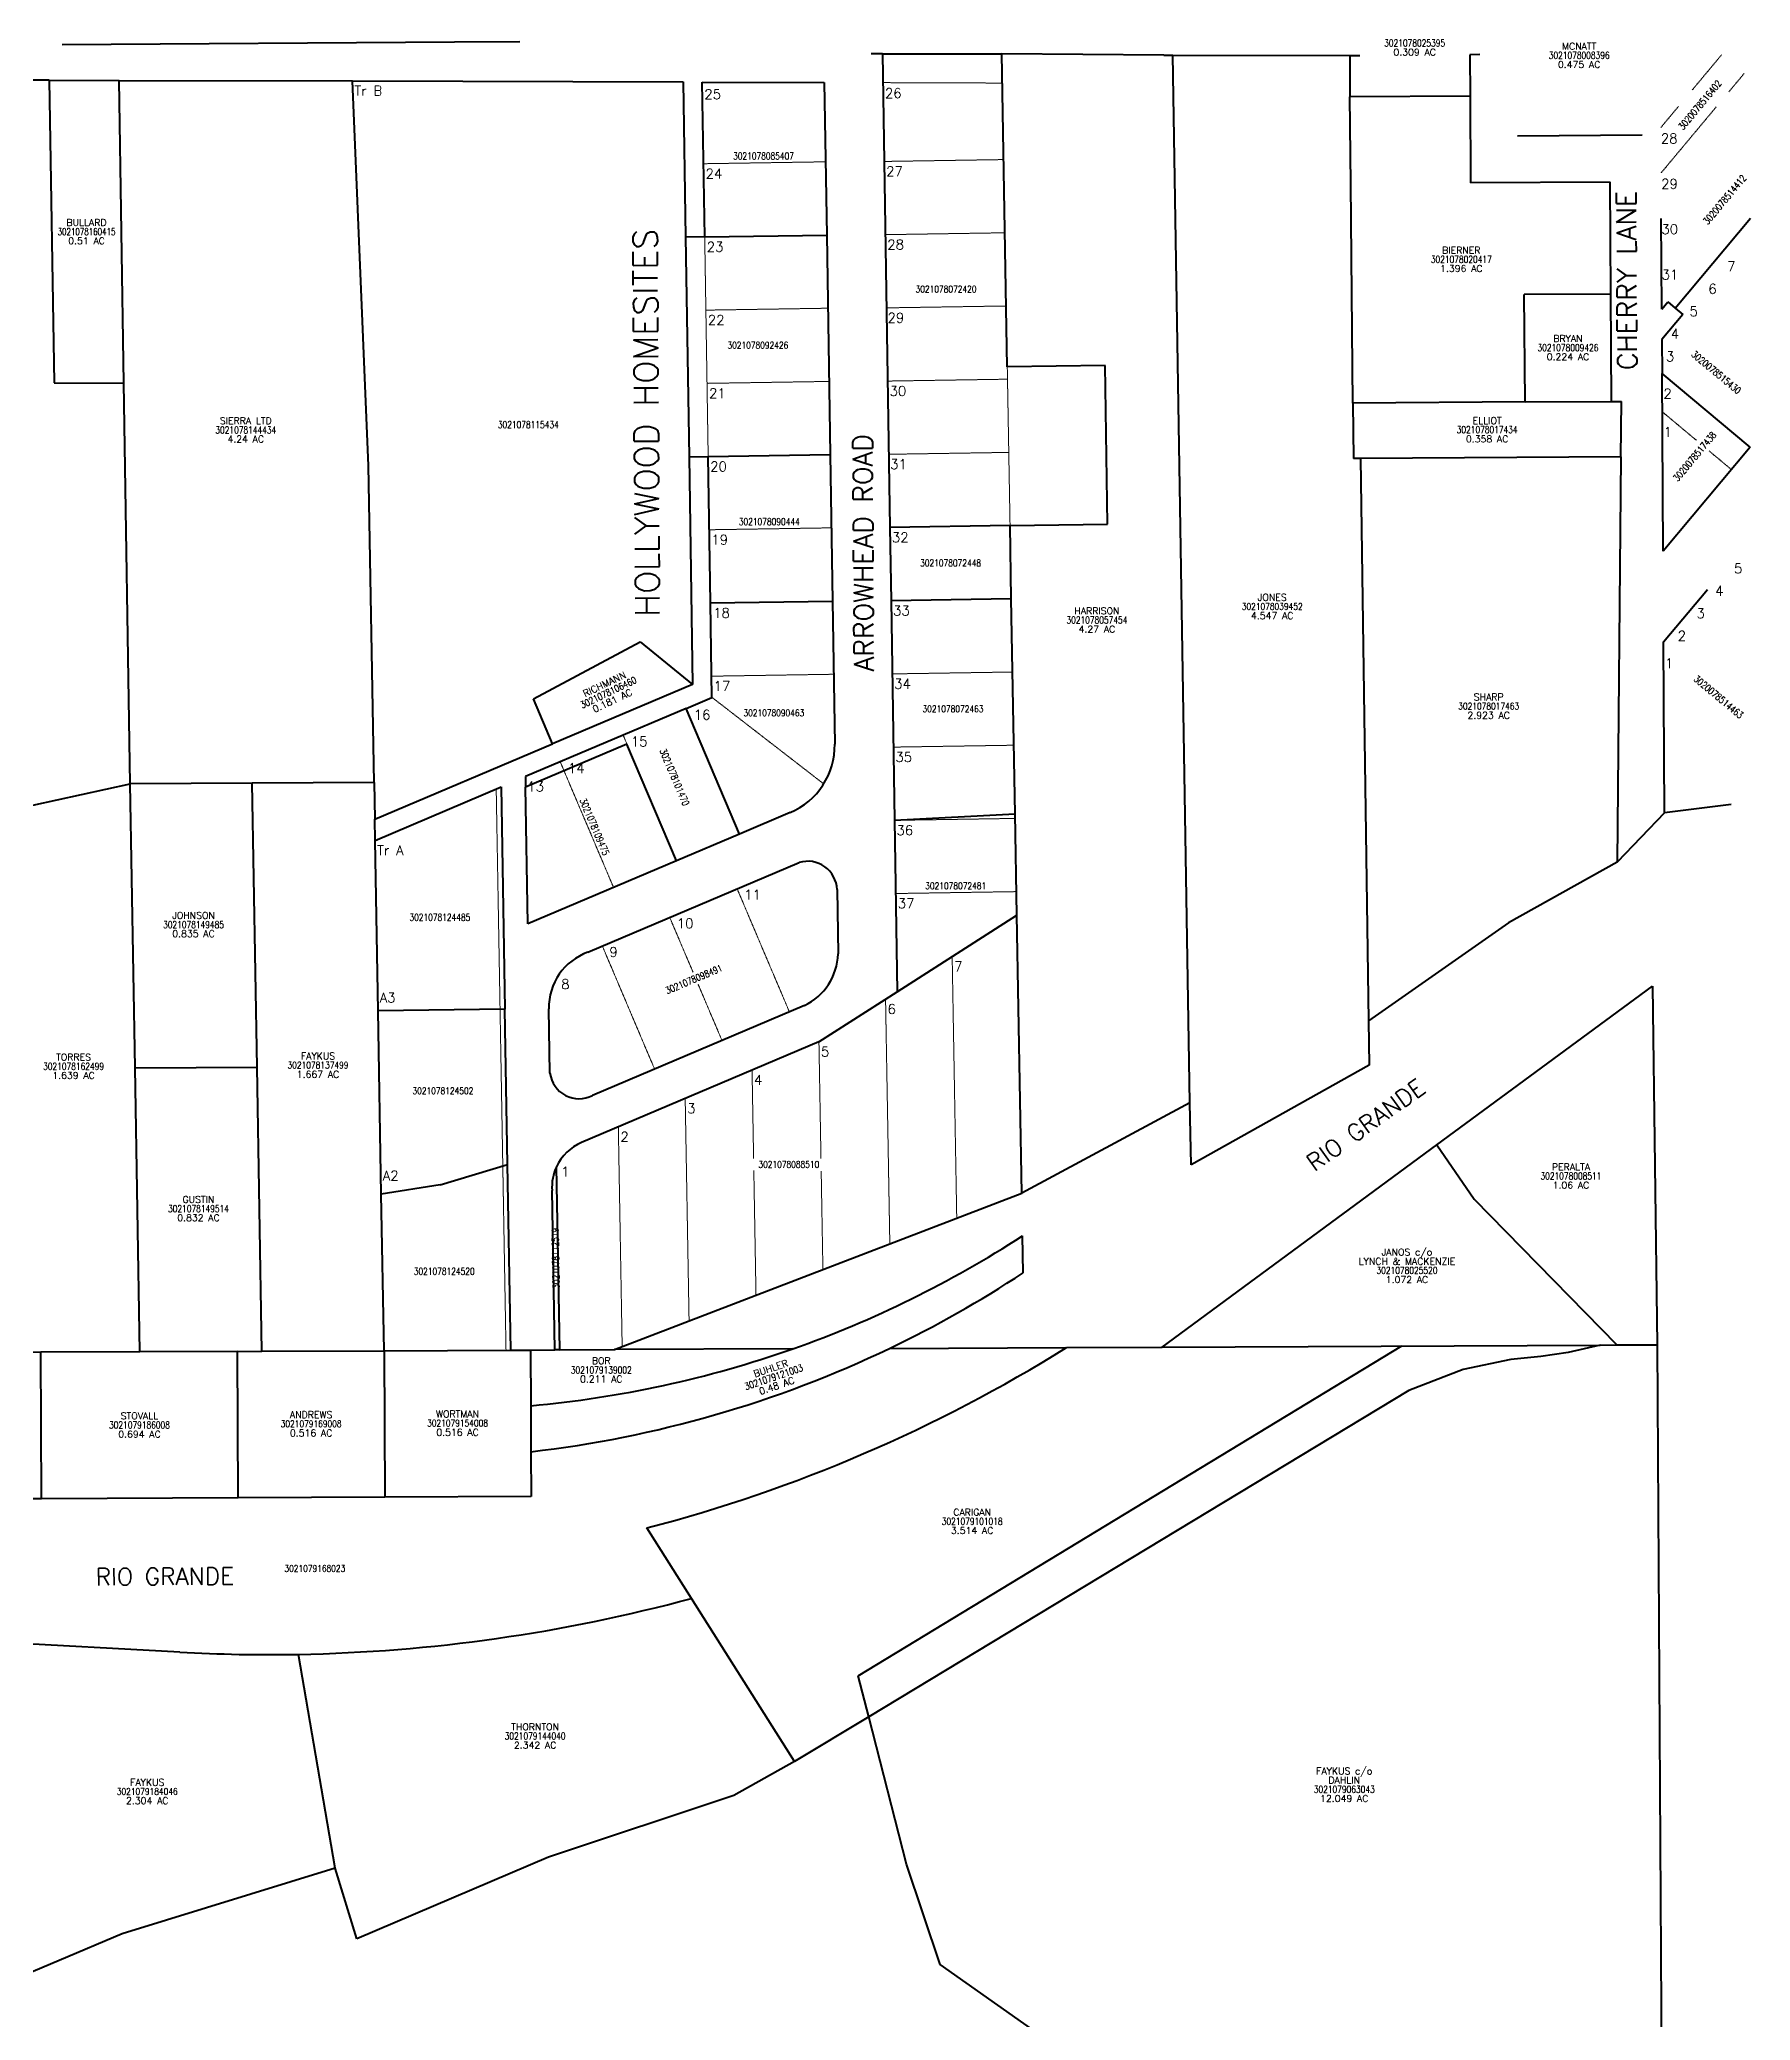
# Model space of a CAD drawing. Header units: feet. Extents: x 6175 to 40508, y 6759 to 18493.
# Drawn here: x 38756 to 40508, y 16464 to 18493 of the extents above; entities that cross this region are included whole.
import ezdxf
from ezdxf.enums import TextEntityAlignment as Align

# ---------------------------------------------------------------- set-up
doc = ezdxf.new("R2010")
doc.units = ezdxf.units.FT
doc.header["$MEASUREMENT"] = 0
doc.linetypes.add('DASHED', pattern=[0.75, 0.5, -0.25])
doc.linetypes.add('DASHED2', pattern=[0.375, 0.25, -0.125])
for name, color, linetype, lineweight in [('ACREAGE', 1, 'Continuous', 9), ('DOUBLEASSESSED', 220, 'Continuous', 40), ('Lot_Line', 153, 'DASHED', 13), ('Lot_Text', 170, 'Continuous', 20), ('Owner_Name', 1, 'Continuous', 9), ('STREET_NAME', 5, 'Continuous', 25), ('SUBDIVISION_NAME', 8, 'DASHED2', 30), ('UCLID_parcel', 3, 'Continuous', 40), ('UPC', 142, 'Continuous', 9)]:
    doc.layers.add(name, color=color, linetype=linetype, lineweight=lineweight)
doc.styles.add('ROMANS', font='romans.shx')

# ---------------------------------------------------------------- blocks, each defined once
blk = doc.blocks.new('PARCEL_ID')
at = {"layer": 'UPC', "style": 'ROMANS', "width": 0.8}
blk.add_attdef('UPC', text='', height=7, dxfattribs=at).set_placement((0, 0), align=Align.MIDDLE_CENTER)
blk = doc.blocks.new('OWNER')
at = {"layer": 'Owner_Name', "style": 'ROMANS'}
blk.add_attdef('OWNER', text='', height=7, dxfattribs=at).set_placement((0, 0), align=Align.MIDDLE_CENTER)
blk = doc.blocks.new('ACREAGE')
at = {"layer": 'ACREAGE', "style": 'ROMANS'}
blk.add_attdef('ACREAGE', text='', height=7, dxfattribs=at).set_placement((0, 0), align=Align.MIDDLE_CENTER)

msp = doc.modelspace()

# ---------------------------------------------------------------- linework, layer by layer
at = {"layer": 'DOUBLEASSESSED'}
for p, q in [((39594.256, 16816.557), (40151.221, 17154.517)), ((39604.986, 16774.721), (39594.256, 16816.557))]:
    msp.add_line(p, q, dxfattribs=at)
at = {"layer": 'Lot_Line'}
for p, q in [((40448.605, 18441.124), (40478.949, 18477.436)), ((39619.453, 18448.599), (39741.805, 18448.172)), ((40486.157, 18439.276), (40501.969, 18458.199)), ((40416.35, 18402.524), (40434.467, 18424.205)), ((40416.605, 18356.044), (40473.206, 18423.778)), ((39435.735, 18365.538), (39560.719, 18367.501)), ((39743.173, 18369.79), (39620.721, 18367.867)), ((39440.447, 18065.575), (39436.913, 18290.547)), ((39744.482, 18294.802), (39621.899, 18292.876)), ((39438.091, 18215.556), (39563.075, 18217.519)), ((39745.791, 18219.813), (39623.077, 18217.886)), ((39439.269, 18140.565), (39564.254, 18142.529)), ((39747.1, 18144.825), (39624.255, 18142.895)), ((39749.718, 17994.848), (39746.88, 18157.423)), ((40417.945, 18111.395), (40453.004, 18082.098)), ((39748.409, 18069.836), (39625.433, 18067.904)), ((40465.888, 18071.331), (40488.615, 18052.34)), ((39441.625, 17990.584), (39566.61, 17992.547)), ((39443.981, 17840.602), (39568.966, 17842.566)), ((39752.336, 17844.87), (39628.967, 17842.932)), ((39444.322, 17818.915), (39558.798, 17730.265)), ((39357.21, 17771.074), (39353.302, 17780.279)), ((39753.644, 17769.882), (39630.145, 17767.942)), ((39343.569, 17624.058), (39288.867, 17752.928)), ((39233.34, 17150.247), (39223.306, 17725.099)), ((39754.953, 17694.893), (39631.323, 17692.951)), ((39523.614, 17496.778), (39470.155, 17622.72)), ((39756.262, 17619.905), (39632.632, 17617.963)), ((39424.961, 17537.243), (39401.117, 17593.415)), ((39385.538, 17438.169), (39332.079, 17564.11)), ((39695.102, 17285.314), (39690.423, 17553.362)), ((39454.576, 17467.474), (39430.109, 17525.114)), ((39626.549, 17258.999), (39622.172, 17509.775)), ((39556.006, 17346.67), (39553.92, 17466.188)), ((39486.994, 17346.703), (39485.416, 17437.11)), ((39420.891, 17180.054), (39416.911, 17408.031)), ((39352.338, 17153.739), (39348.407, 17378.953)), ((39489.443, 17206.369), (39487.212, 17334.195)), ((39557.996, 17232.684), (39556.238, 17333.435))]:
    msp.add_line(p, q, dxfattribs=at)
at = {"layer": 'UCLID_parcel'}
for p, q in [((39180.536, 18489.928), (38778.545, 18487.328)), ((39247.535, 18490.362), (39180.536, 18489.928)), ((39618.987, 18478.231), (39607.522, 18478.24)), ((39618.987, 18478.231), (39626.611, 17992.914)), ((39618.987, 18478.231), (39741.282, 18478.138)), ((39746.88, 18157.423), (39741.282, 18478.138)), ((39907.277, 18476.823), (39741.282, 18478.138)), ((39907.277, 18476.823), (39916.58, 18476.749)), ((39916.58, 18476.749), (40097.646, 18476.446)), ((39934.066, 17403.411), (39916.58, 18476.749)), ((40097.646, 18476.446), (40107.944, 18476.512)), ((40097.646, 18476.446), (40097.923, 18434.047)), ((40230.941, 18477.299), (40220.643, 18477.234)), ((40220.643, 18477.234), (40220.921, 18434.834)), ((38765.26, 18451.024), (38743.453, 18451.1)), ((38765.26, 18451.024), (38770.49, 18141.068)), ((38765.26, 18451.024), (38836.86, 18450.774)), ((38841.734, 18140.819), (38836.86, 18450.774)), ((38836.86, 18450.774), (39076.103, 18450.495)), ((39076.103, 18450.495), (39414.801, 18449.313)), ((39092.521, 18056.037), (39076.103, 18450.495)), ((39414.801, 18449.313), (39417.3, 18290.239)), ((39434.42, 18449.245), (39559.442, 18448.808)), ((39436.913, 18290.547), (39434.42, 18449.245)), ((39559.442, 18448.808), (39561.897, 18292.51)), ((40220.921, 18434.834), (40097.923, 18434.047)), ((40098.787, 18345.051), (40097.923, 18434.047)), ((40220.921, 18434.834), (40221.503, 18345.836)), ((40269.739, 18394.21), (40397.433, 18395.098)), ((40100.966, 18120.372), (40098.787, 18345.051)), ((40364.517, 18346.752), (40221.503, 18345.836)), ((40365.268, 18232.065), (40364.517, 18346.752)), ((40417.368, 18216.602), (40416.859, 18309.563)), ((40431.223, 18217.586), (40508.17, 18309.668)), ((39436.913, 18290.547), (39417.3, 18290.239)), ((39417.3, 18290.239), (39420.834, 18065.266)), ((39436.913, 18290.547), (39561.897, 18292.51)), ((39561.897, 18292.51), (39565.432, 18067.538)), ((40365.268, 18232.065), (40276.57, 18231.498)), ((40277.29, 18121.5), (40276.57, 18231.498)), ((40365.988, 18122.068), (40365.268, 18232.065)), ((40417.368, 18216.602), (40423.549, 18223.998)), ((40423.549, 18223.998), (40431.223, 18217.586)), ((40438.896, 18211.173), (40417.538, 18185.614)), ((40431.223, 18217.586), (40438.896, 18211.173)), ((40417.538, 18185.614), (40417.729, 18150.67)), ((38770.49, 18141.068), (38841.734, 18140.819)), ((38848.187, 17730.413), (38841.734, 18140.819)), ((39847.151, 18158.998), (39746.88, 18157.423)), ((39849.705, 17996.418), (39847.151, 18158.998)), ((40418.726, 17968.704), (40417.729, 18150.67)), ((40507.852, 18075.361), (40417.729, 18150.67)), ((40277.29, 18121.5), (40100.966, 18120.372)), ((40100.966, 18120.372), (40101.517, 18063.573)), ((40277.29, 18121.5), (40365.988, 18122.068)), ((40365.988, 18122.068), (40375.988, 18122.132)), ((40375.454, 18065.326), (40375.988, 18122.132)), ((39420.834, 18065.266), (39440.447, 18065.575)), ((39420.834, 18065.266), (39424.495, 17832.228)), ((39440.447, 18065.575), (39565.432, 18067.538)), ((39442.803, 17915.586), (39440.447, 18065.575)), ((39565.432, 18067.538), (39567.788, 17917.55)), ((40108.616, 18063.618), (40101.517, 18063.573)), ((40375.454, 18065.326), (40108.616, 18063.618)), ((40108.616, 18063.618), (40116.996, 17487.504)), ((40375.454, 18065.326), (40371.554, 17649.994)), ((40507.852, 18075.361), (40418.726, 17968.704)), ((39098.184, 17731.576), (39092.521, 18056.037)), ((39749.718, 17994.848), (39626.611, 17992.914)), ((39626.611, 17992.914), (39627.789, 17917.923)), ((39749.718, 17994.848), (39849.705, 17996.418)), ((39751.027, 17919.859), (39749.718, 17994.848)), ((39442.803, 17915.586), (39567.788, 17917.55)), ((39567.788, 17917.55), (39570.089, 17771.033)), ((39751.027, 17919.859), (39627.789, 17917.923)), ((39627.789, 17917.923), (39631.323, 17692.951)), ((39754.871, 17699.589), (39751.027, 17919.859)), ((40419.235, 17875.743), (40464.121, 17929.458)), ((39444.322, 17818.915), (39442.803, 17915.586)), ((39261.515, 17817.364), (39370.855, 17875.81)), ((39370.855, 17875.81), (39424.495, 17832.228)), ((40420.195, 17700.546), (40419.235, 17875.743)), ((39281.052, 17771.339), (39261.515, 17817.364)), ((39424.495, 17832.228), (39281.052, 17771.339)), ((39417.738, 17807.631), (39444.322, 17818.915)), ((39417.738, 17807.631), (39253.156, 17737.77)), ((39472.44, 17678.76), (39417.738, 17807.631)), ((39098.84, 17693.993), (39281.052, 17771.339)), ((39357.21, 17771.074), (39253.349, 17726.988)), ((39408.005, 17651.409), (39357.21, 17771.074)), ((39253.156, 17737.77), (39253.349, 17726.988)), ((38723.631, 17703.141), (38848.187, 17730.413)), ((38973.186, 17730.994), (38848.187, 17730.413)), ((38853.266, 17439.457), (38848.187, 17730.413)), ((39098.184, 17731.576), (38973.186, 17730.994)), ((38978.264, 17440.039), (38973.186, 17730.994)), ((39098.184, 17731.576), (39098.84, 17693.993)), ((39099.217, 17672.425), (39228.27, 17727.206)), ((39228.27, 17727.206), (39232.247, 17499.341)), ((39255.854, 17586.825), (39253.349, 17726.988)), ((39099.217, 17672.425), (39098.84, 17693.993)), ((39524.404, 17700.817), (39472.44, 17678.76)), ((39631.323, 17692.951), (39754.871, 17699.589)), ((39756.685, 17595.678), (39754.871, 17699.589)), ((40420.195, 17700.546), (40371.554, 17649.994)), ((40488.415, 17709.008), (40420.195, 17700.546)), ((39472.44, 17678.76), (39408.005, 17651.409)), ((39631.323, 17692.951), (39634.082, 17517.381)), ((39102.262, 17497.942), (39099.217, 17672.425)), ((39408.005, 17651.409), (39255.854, 17586.825)), ((39317.277, 17557.828), (39533.707, 17649.696)), ((40371.554, 17649.994), (40260.412, 17588.107)), ((39572.431, 17621.953), (39573.467, 17556.051)), ((39634.082, 17517.381), (39756.685, 17595.678)), ((39761.657, 17310.862), (39756.685, 17595.678)), ((40260.412, 17588.107), (40116.996, 17487.504)), ((39553.92, 17466.188), (39634.082, 17517.381)), ((40187.091, 17360.512), (40408.044, 17523.017)), ((40408.044, 17523.017), (40412.558, 17155.733)), ((39232.247, 17499.341), (39102.262, 17497.942)), ((39105.543, 17309.99), (39102.262, 17497.942)), ((39235.023, 17340.31), (39232.247, 17499.341)), ((39278.393, 17433.846), (39277.241, 17499.896)), ((39538.996, 17503.307), (39321.839, 17411.13)), ((40116.996, 17487.504), (40117.656, 17442.089)), ((39553.92, 17466.188), (39310.62, 17362.913)), ((38853.266, 17439.457), (38978.264, 17440.039)), ((38858.344, 17148.501), (38853.266, 17439.457)), ((38983.343, 17149.083), (38978.264, 17440.039)), ((40117.656, 17442.089), (39935.099, 17340.131)), ((39934.066, 17403.411), (39761.657, 17310.862)), ((39935.099, 17340.131), (39934.066, 17403.411)), ((39905.564, 17153.374), (40187.091, 17360.512)), ((40187.091, 17360.512), (40225.021, 17305.047)), ((39165.892, 17319.669), (39235.023, 17340.31)), ((39238.34, 17150.27), (39235.023, 17340.31)), ((39288.34, 17150.503), (39285.065, 17338.104)), ((39165.892, 17319.669), (39105.543, 17309.99)), ((39108.342, 17149.665), (39105.543, 17309.99)), ((39283.34, 17150.479), (39280.489, 17313.785)), ((39344.589, 17150.764), (39761.657, 17310.862)), ((40225.021, 17305.047), (40371.258, 17155.541)), ((39763.079, 17229.407), (39762.416, 17267.373)), ((38756.628, 17148.028), (38731.546, 17147.911)), ((38858.344, 17148.501), (38756.628, 17148.028)), ((38757.326, 16998.029), (38756.628, 17148.028)), ((38958.343, 17148.967), (38858.344, 17148.501)), ((38958.343, 17148.967), (38983.343, 17149.083)), ((38959.041, 16998.968), (38958.343, 17148.967)), ((38983.343, 17149.083), (39108.342, 17149.665)), ((39108.342, 17149.665), (39238.34, 17150.27)), ((39108.342, 17149.665), (39109.04, 16999.667)), ((39238.34, 17150.27), (39258.34, 17150.363)), ((39258.34, 17150.363), (39283.34, 17150.479)), ((39258.34, 17150.363), (39258.605, 17093.317)), ((39288.34, 17150.503), (39283.34, 17150.479)), ((39288.34, 17150.503), (39344.589, 17150.764)), ((39527.152, 17151.614), (39344.589, 17150.764)), ((39626.331, 17152.075), (39807.55, 17152.918)), ((39807.55, 17152.918), (39905.564, 17153.374)), ((39905.564, 17153.374), (40354.262, 17155.462)), ((40321.406, 17147.679), (40293.551, 17143.757)), ((40354.262, 17155.462), (40321.406, 17147.679)), ((40354.262, 17155.462), (40371.258, 17155.541)), ((40371.258, 17155.541), (40412.558, 17155.733)), ((40412.558, 17155.733), (40417.738, 16307.749)), ((40213.983, 17130.323), (40158.212, 17108.828)), ((40262.713, 17140.687), (40213.983, 17130.323)), ((40293.551, 17143.757), (40262.713, 17140.687)), ((40158.212, 17108.828), (39604.986, 16774.721)), ((39258.605, 17093.317), (39258.825, 17046.19)), ((39258.825, 17046.19), (39259.038, 17000.365)), ((38757.326, 16998.029), (38658.787, 16997.57)), ((38959.041, 16998.968), (38757.326, 16998.029)), ((39109.04, 16999.667), (38959.041, 16998.968)), ((39259.038, 17000.365), (39109.04, 16999.667)), ((39423.341, 16895.963), (39377.756, 16968.142)), ((39528.944, 16728.797), (39423.341, 16895.963)), ((38899.099, 16840.844), (38689.086, 16852.402)), ((39058.251, 16619.685), (39020.649, 16838.621)), ((39604.986, 16774.721), (39528.944, 16728.797)), ((39643.766, 16623.515), (39604.986, 16774.721)), ((39528.944, 16728.797), (39466.893, 16693.964)), ((39466.893, 16693.964), (39277.029, 16630.814)), ((39058.251, 16619.685), (38840.241, 16552.322)), ((39080.522, 16547.089), (39058.251, 16619.685)), ((39277.029, 16630.814), (39080.522, 16547.089)), ((39678.187, 16520.767), (39643.766, 16623.515)), ((38840.241, 16552.322), (38691.303, 16489.409)), ((39827.744, 16415.69), (39678.187, 16520.767))]:
    msp.add_line(p, q, dxfattribs=at)
for centre, radius, start, end in [((39495.099, 17769.855), 75, 293, 0.9), ((39542.447, 17620.998), 30, 1.824871, 106.937958), ((39337.225, 17501.241), 60, 109.418616, 181.283981), ((39513.487, 17557.615), 60, 295.159703, 358.50632), ((39308.13, 17437.814), 30, 187.6009, 297.192538), ((39330.387, 17316.986), 50, 113.286762, 155.016633), ((39330.387, 17316.986), 50, 155.016633, 183.671627), ((39160.189, 18194.362), 1105.434, 289.387921, 303.010122), ((39126.896, 18194.807), 1156.168, 295.592927, 303.384201), ((39160.189, 18194.362), 1105.434, 275.10777, 289.387921), ((39126.896, 18194.807), 1156.168, 276.5522, 295.592927), ((38988.519, 18465.767), 1547.38, 284.569029, 301.958307), ((38990.154, 18495.441), 1657.1, 271.054464, 285.153927), ((38990.154, 18495.441), 1657.1, 266.850096, 271.054464)]:
    msp.add_arc(centre, radius, start, end, dxfattribs=at)

# ---------------------------------------------------------------- block references
at = {"layer": 'ACREAGE'}
for p, values in [((40164.213, 18479.794), {'ACREAGE': '0.309 AC'}), ((40332.768, 18467.134), {'ACREAGE': '0.475 AC'}), ((38803.586, 18286.543), {'ACREAGE': '0.51 AC'}), ((40212.005, 18258.208), {'ACREAGE': '1.396 AC'}), ((40321.277, 18167.751), {'ACREAGE': '0.224 AC'}), ((38966.738, 18083.478), {'ACREAGE': '4.24 AC'}), ((40238.473, 18083.658), {'ACREAGE': '0.358 AC'}), ((40018.301, 17902.632), {'ACREAGE': '4.547 AC'}), ((39838.706, 17888.788), {'ACREAGE': '4.27 AC'}), ((40240.082, 17800.553), {'ACREAGE': '2.923 AC'}), ((38913.21, 17576.763), {'ACREAGE': '0.835 AC'}), ((38790.303, 17431.613), {'ACREAGE': '1.639 AC'}), ((39040.732, 17432.781), {'ACREAGE': '1.667 AC'}), ((40324.352, 17319.193), {'ACREAGE': '1.06 AC'}), ((38918.288, 17285.807), {'ACREAGE': '0.832 AC'}), ((40156.356, 17222.513), {'ACREAGE': '1.072 AC'}), ((39330.909, 17120.581), {'ACREAGE': '0.211 AC'}), ((38857.834, 17064.119), {'ACREAGE': '0.694 AC'}), ((39033.689, 17065.412), {'ACREAGE': '0.516 AC'}), ((39183.688, 17066.11), {'ACREAGE': '0.516 AC'}), ((39710.917, 16965.45), {'ACREAGE': '3.514 AC'}), ((39263.156, 16745.594), {'ACREAGE': '2.342 AC'}), ((38865.783, 16688.761), {'ACREAGE': '2.304 AC'}), ((40092.109, 16690.991), {'ACREAGE': '12.049 AC'})]:
    msp.add_blockref('ACREAGE', p, dxfattribs=at).add_auto_attribs(values)
for p, rotation, values in [((39342.221, 17815.458), 25.44930665733437, {'ACREAGE': '0.181 AC'}), ((39510.618, 17113.726), 18.74787380591564, {'ACREAGE': '0.48 AC'})]:
    msp.add_blockref('ACREAGE', p, dxfattribs=dict(at, rotation=rotation)).add_auto_attribs(values)
at = {"layer": 'Owner_Name'}
for p, values in [((40332.768, 18485.891), {'OWNER': 'MCNATT'}), ((38803.586, 18305.3), {'OWNER': 'BULLARD'}), ((40212.005, 18276.965), {'OWNER': 'BIERNER'}), ((40321.277, 18186.508), {'OWNER': 'BRYAN'}), ((38966.738, 18102.235), {'OWNER': 'SIERRA LTD'}), ((40238.473, 18102.415), {'OWNER': 'ELLIOT'}), ((40018.301, 17921.389), {'OWNER': 'JONES'}), ((39838.706, 17907.545), {'OWNER': 'HARRISON'}), ((40240.082, 17819.31), {'OWNER': 'SHARP'}), ((38913.21, 17595.52), {'OWNER': 'JOHNSON'}), ((38790.303, 17450.37), {'OWNER': 'TORRES'}), ((39040.732, 17451.538), {'OWNER': 'FAYKUS'}), ((40324.352, 17337.95), {'OWNER': 'PERALTA'}), ((38918.288, 17304.564), {'OWNER': 'GUSTIN'}), ((40156.356, 17250.648), {'OWNER': 'JANOS c/o'}), ((40156.356, 17241.27), {'OWNER': 'LYNCH & MACKENZIE'}), ((39330.909, 17139.338), {'OWNER': 'BOR'}), ((38857.834, 17082.876), {'OWNER': 'STOVALL'}), ((39033.689, 17084.169), {'OWNER': 'ANDREWS'}), ((39183.688, 17084.867), {'OWNER': 'WORTMAN'}), ((39710.917, 16984.207), {'OWNER': 'CARIGAN'}), ((39263.156, 16764.351), {'OWNER': 'THORNTON'}), ((40092.109, 16719.126), {'OWNER': 'FAYKUS c/o'}), ((38865.783, 16707.518), {'OWNER': 'FAYKUS'}), ((40092.109, 16709.748), {'OWNER': 'DAHLIN'})]:
    msp.add_blockref('OWNER', p, dxfattribs=at).add_auto_attribs(values)
for p, rotation, values in [((39334.161, 17832.395), 25.44930665733437, {'OWNER': 'RICHMANN'}), ((39504.59, 17131.488), 18.74787380591564, {'OWNER': 'BUHLER'})]:
    msp.add_blockref('OWNER', p, dxfattribs=dict(at, rotation=rotation)).add_auto_attribs(values)
at = {"layer": 'UPC'}
for p, values in [((40164.213, 18489.173), {'UPC': '3021078025395'}), ((40332.768, 18476.512), {'UPC': '3021078008396'}), ((39497.164, 18373.396), {'UPC': '3021078085407'}), ((40212.005, 18267.586), {'UPC': '3021078020417'}), ((39684.132, 18237.097), {'UPC': '3021078072420'}), ((39491.355, 18179.602), {'UPC': '3021078092426'}), ((40321.277, 18177.13), {'UPC': '3021078009426'}), ((39256.217, 18098.293), {'UPC': '3021078115434'}), ((38966.738, 18092.856), {'UPC': '3021078144434'}), ((40238.473, 18093.036), {'UPC': '3021078017434'}), ((39503.047, 17998.916), {'UPC': '3021078090444'}), ((39688.783, 17956.627), {'UPC': '3021078072448'}), ((39838.706, 17898.167), {'UPC': '3021078057454'}), ((40018.301, 17912.01), {'UPC': '3021078039452'}), ((39507.745, 17802.995), {'UPC': '3021078090463'}), ((39691.262, 17807.118), {'UPC': '3021078072463'}), ((40240.082, 17809.932), {'UPC': '3021078017463'}), ((39694.022, 17625.835), {'UPC': '3021078072481'}), ((39165.599, 17593.515), {'UPC': '3021078124485'}), ((38913.21, 17586.142), {'UPC': '3021078149485'}), ((38790.303, 17440.992), {'UPC': '3021078162499'}), ((39040.732, 17442.16), {'UPC': '3021078137499'}), ((39168.7, 17415.853), {'UPC': '3021078124502'}), ((39523.082, 17340.456), {'UPC': '3021078088510'}), ((40324.352, 17328.571), {'UPC': '3021078008511'}), ((38918.288, 17295.186), {'UPC': '3021078149514'}), ((39170.014, 17230.945), {'UPC': '3021078124520'}), ((40156.356, 17231.891), {'UPC': '3021078025520'}), ((39330.909, 17129.96), {'UPC': '3021079139002'}), ((38857.834, 17073.498), {'UPC': '3021079186008'}), ((39033.689, 17074.79), {'UPC': '3021079169008'}), ((39183.688, 17075.488), {'UPC': '3021079154008'}), ((39710.917, 16974.828), {'UPC': '3021079101018'}), ((39037.482, 16926.59), {'UPC': '3021079168023'}), ((39263.156, 16754.973), {'UPC': '3021079144040'}), ((38865.783, 16698.139), {'UPC': '3021079184046'}), ((40092.109, 16700.369), {'UPC': '3021079063043'})]:
    msp.add_blockref('PARCEL_ID', p, dxfattribs=at).add_auto_attribs(values)
for p, rotation, values in [((40456.498, 18425.743), 50.11666665167643, {'UPC': '3020078516402'}), ((40481.856, 18328.736), 50.11666665167643, {'UPC': '3020078514412'}), ((40473.112, 18151.832), 320.1166664911139, {'UPC': '3020078515430'}), ((40451.131, 18065.641), 50.11666648515434, {'UPC': '3020078517438'}), ((39338.191, 17823.926), 25.44930665733437, {'UPC': '3021078106460'}), ((40475.527, 17819.352), 320.1166666465581, {'UPC': '3020078514463'}), ((39405.941, 17737.096), 292.9999999946171, {'UPC': '3021078101470'}), ((39323.972, 17686.309), 292.9999999946171, {'UPC': '3021078109475'}), ((39425.796, 17530.17), 22.99999999815075, {'UPC': '3021078098491'}), ((39284.202, 17244.292), 90.99999998824198, {'UPC': '3021078112519'}), ((39507.604, 17122.607), 18.74787380591564, {'UPC': '3021079121003'})]:
    msp.add_blockref('PARCEL_ID', p, dxfattribs=dict(at, rotation=rotation)).add_auto_attribs(values)
at = {"layer": 'UPC', "xscale": 0.9500000001862645}
msp.add_blockref('PARCEL_ID', (38803.586, 18295.921), dxfattribs=at).add_auto_attribs({'UPC': '3021078160415'})

# ---------------------------------------------------------------- texts
at = {"layer": 'Lot_Text', "style": 'ROMANS'}
for s, p in [('Tr B', (39078.151, 18435.339)), ('25', (39436.505, 18431.722)), ('26', (39621.51, 18432.852)), ('28', (40416.423, 18386.416)), ('27', (39622.769, 18352.71)), ('24', (39437.783, 18350.381)), ('29', (40416.678, 18339.935)), ('30', (40416.932, 18293.454)), ('23', (39438.961, 18275.39)), ('28', (39623.947, 18277.72)), ('7', (40484.304, 18255.447)), ('31', (40417.187, 18246.973)), ('6', (40465.067, 18232.426)), ('22', (39440.139, 18200.4)), ('29', (39624.209, 18202.715)), ('5', (40445.831, 18209.406)), ('4', (40426.594, 18186.385)), ('3', (40421.64, 18163.101)), ('21', (39441.317, 18125.409)), ('30', (39626.303, 18127.739)), ('2', (40419.063, 18125.063)), ('1', (40419.278, 18085.788)), ('20', (39442.495, 18050.418)), ('31', (39626.827, 18052.738)), ('19', (39443.673, 17975.427)), ('32', (39628.66, 17977.757)), ('5', (40491.366, 17946.042)), ('4', (40472.129, 17923.022)), ('18', (39445.571, 17900.441)), ('33', (39629.838, 17902.767)), ('3', (40452.893, 17900.001)), ('2', (40433.656, 17876.981)), ('1', (40420.563, 17848.826)), ('17', (39446.029, 17825.446)), ('34', (39631.016, 17827.776)), ('16', (39425.662, 17796.044)), ('15', (39361.226, 17768.693)), ('35', (39632.194, 17752.785)), ('14', (39296.791, 17741.342)), ('13', (39255.138, 17722.585)), ('36', (39633.372, 17677.795)), ('Tr A', (39101.265, 17657.269)), ('11', (39477.283, 17611.673)), ('37', (39634.681, 17602.806)), ('10', (39408.245, 17582.369)), ('9', (39339.207, 17553.064)), ('7', (39692.471, 17538.205)), ('A3', (39103.899, 17506.385)), ('8', (39289.915, 17520.197)), ('6', (39624.22, 17494.619)), ('5', (39555.969, 17451.032)), ('4', (39487.464, 17421.953)), ('3', (39418.959, 17392.875)), ('2', (39350.455, 17363.796)), ('A2', (39107.081, 17324.068)), ('1', (39289.812, 17327.97))]:
    msp.add_text(s, height=10, dxfattribs=at).set_placement(p)
at = {"layer": 'STREET_NAME', "style": 'ROMANS'}
for s, p in [('CHERRY LANE', (40392.097, 18154.244)), ('ARROWHEAD ROAD', (39610.086, 17845.398))]:
    msp.add_text(s, height=20, rotation=90.35, dxfattribs=at).set_placement(p)
at = {"layer": 'SUBDIVISION_NAME', "style": 'ROMANS'}
for s, height, rotation, p in [('HOLLYWOOD HOMESITES', 25, 90.35, (39390.736, 17901.501)), ('RIO GRANDE', 17.5, 35.681942, (40061.652, 17332.544)), ('RIO GRANDE', 17.5, 0.35, (38813.062, 16909.254))]:
    msp.add_text(s, height=height, rotation=rotation, dxfattribs=at).set_placement(p)

doc.saveas('drawing.dxf')
